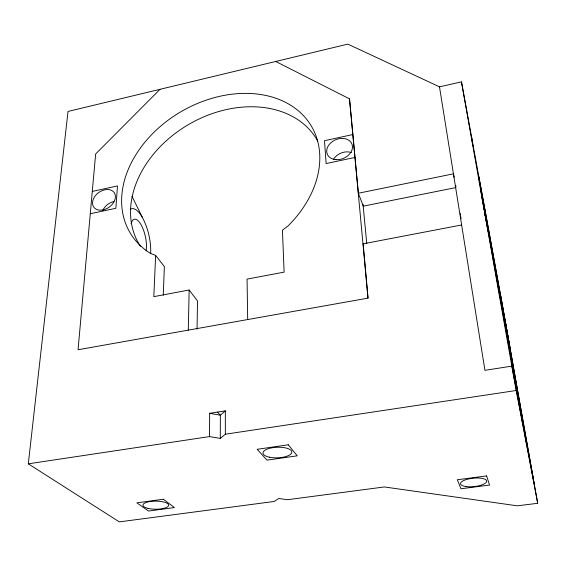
<?xml version="1.0" encoding="UTF-8"?>
<svg xmlns="http://www.w3.org/2000/svg" width="566" height="566" viewBox="0 0 566 566"><rect width="100%" height="100%" fill="white"/><g stroke="black" fill="none" stroke-linecap="round" stroke-linejoin="round"><path stroke-width="0.85" d="M28.3 463.83L119.334 521.88L274.121 501.476L278.79 498.49L287.578 499.707L384.349 486.951L517.26 505.82L537.7 503.301L502.7 306.822L461.474 81.879L439.485 86.831L347.835 44.12L68.026 111.445L28.3 463.83L209.477 436.598L220.301 438.388L220.344 415.203L217.478 412.09M209.477 436.598L209.661 413.307L225.325 410.866L225.36 434.214L220.301 438.388M197.053 329.087L197.513 300.949L189.157 289.997L153.818 296.648L155.643 255.365L150.506 253.434A105.163 78.511 -30.2 0 1 151.653 134.623A105.163 78.511 -30.2 0 1 292.643 106.521A105.163 78.511 -30.2 0 1 287.96 226.039L282.441 230.185L284.111 272.133L247.059 279.109L247.689 319.549M150.719 253.313C151.023 241.01 148.221 228.551 142.483 217.648L131.998 196.303M188.287 330.127L189.157 289.997M163.27 295.233L164.366 266.614L155.643 255.365M160.008 89.315L95.647 153.987L78.058 349.753L368.013 298.133L363.16 243.826L461.63 224.978M225.325 410.866L220.344 415.203L209.661 413.307M92.286 191.435L117.48 185.931L115.853 208.295L90.277 213.736M352.823 134.538L324.495 140.722L326.143 163.567L354.946 157.44M275.734 61.468L349.512 98.859L358.363 193.232L453.43 173.833L454.201 177.278M455.609 187.629L363.28 206.158L358.363 193.232M225.36 434.214L516.178 390.505L537.7 503.301M363.16 243.826L363.782 245.361M534.24 483.895L511.855 366.124L484.928 370.327L439.485 86.831M486.35 221.377L486.795 223.704L485.762 217.691M480.421 188.421L488.168 231.176L484.935 213.891M504.186 315.913L506.315 327.318M508.127 338.022L510.192 349.088M486.06 219.841L484.489 211.217M506.803 330.134L505.212 321.502L505.962 325.818M507.822 335.808L506.252 327.466M507.263 333.141L509.195 343.654L508.431 339.211M484.574 211.033L481.836 196.14L485.395 215.611M500.231 293.174L533.561 480.322M526.656 443.985L514.466 374.501A102.517 0.389 79.8 0 0 491.741 246.826A102.517 0.389 79.8 0 0 479.692 182.698A102.517 0.389 79.8 0 0 502.778 312.255L522.496 422.087M461.474 81.879L516.178 390.505M455.701 185.301L455.984 187.035M460.222 213.424L460.491 215.115M460.766 216.813L461.071 218.724M471.351 135.21L472.879 145.901M362.997 204.17L366.768 243.741M349.512 98.859L368.013 298.133M131.1 223.789A19.074 6.99 77.4 0 1 141.245 225.042A19.074 6.99 77.4 0 1 146.092 250.979M130.272 209.413A29.807 10.931 77.4 0 1 142.483 217.648M140.396 246.274A103.146 77.896 -30.2 0 1 187.749 125.008A103.146 77.896 -30.2 0 1 317.731 141.047M333.36 159.562A13.053 10.025 -22.7 0 1 351.465 152.594M102.871 210.269A12.31 8.929 -36 0 1 113.858 201.546M288.278 444.791L257.19 449.305L266.982 460.144L297.249 455.835L288.278 444.791M163.348 499.233L136.866 502.841L148.54 511.041L174.42 507.582L163.348 499.233M486.611 475.928L457.3 479.777L460.972 488.762L489.548 485.069L486.611 475.928M269.402 457.187A14.44 5.285 -2.1 0 0 291.83 452.425A14.44 5.285 -2.1 0 0 271.043 447.996A14.44 5.285 -2.1 0 0 269.402 457.187M148.037 508.395A12.848 4.047 0.1 0 0 168.541 505.721A12.848 4.047 0.1 0 0 150.818 501.441A12.848 4.047 0.1 0 0 148.037 508.395M466.235 486.597A13.174 4.224 -5.9 0 0 486.675 481.489A13.174 4.224 -5.9 0 0 467.891 479.112A13.174 4.224 -5.9 0 0 466.235 486.597M336.091 159.676A13.315 10.11 -22.9 0 0 352.08 144.457A13.315 10.11 -22.9 0 0 330.608 143.014A13.315 10.11 -22.9 0 0 336.091 159.676M103.231 209.866A12.544 8.992 -35.8 0 0 114.226 192.624A12.544 8.992 -35.8 0 0 94.437 197.018A12.544 8.992 -35.8 0 0 103.231 209.866"/></g></svg>
